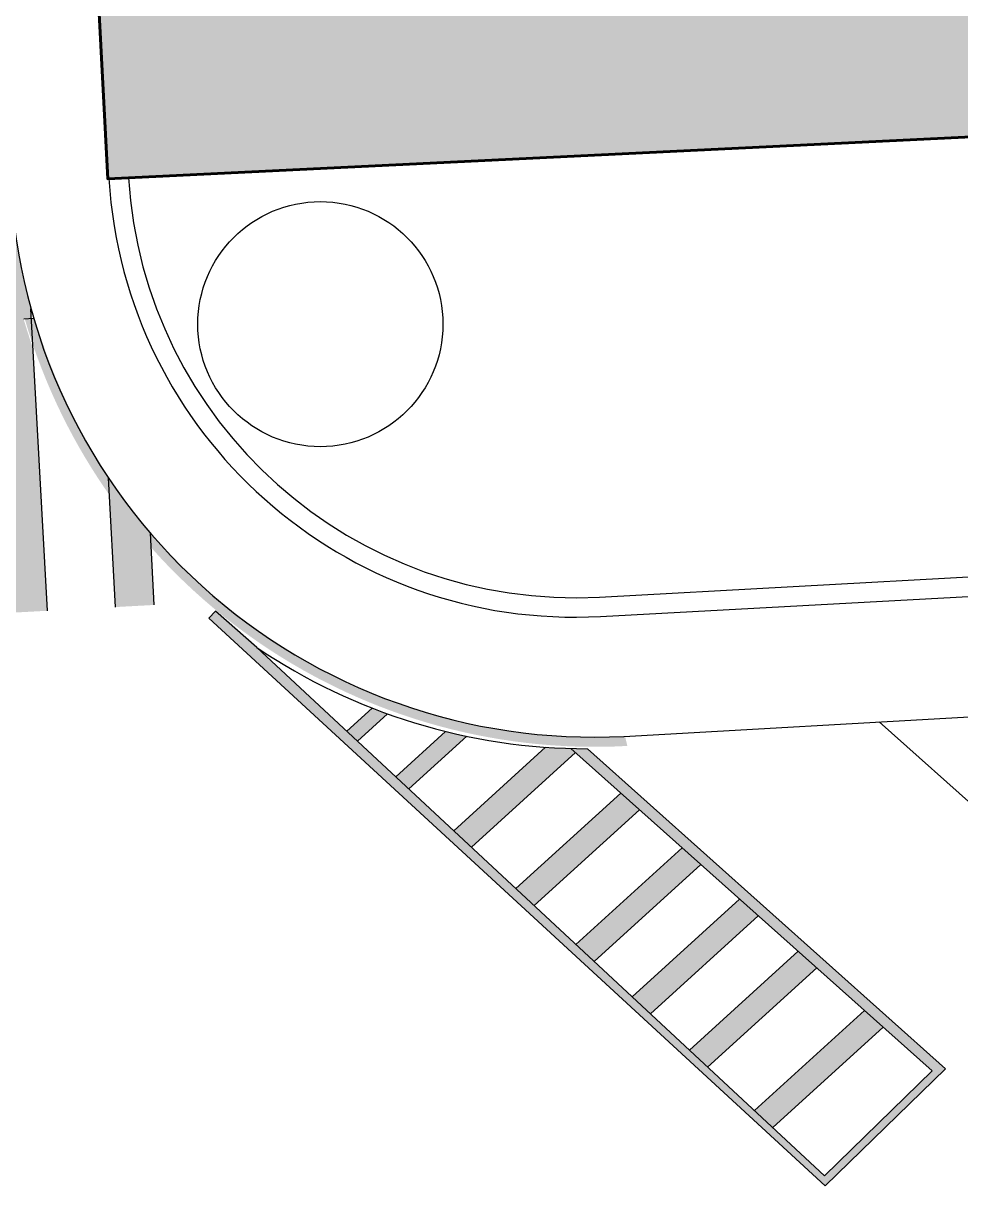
# Model space of a CAD drawing. Header units: millimetres. Extents: x 34038 to 35840, y 10511 to 10922.
# Drawn here: x 34289.85 to 34299.48, y 10789.34 to 10801.28 of the extents above; entities that cross this region are included whole.
import ezdxf

# ---------------------------------------------------------------- set-up
doc = ezdxf.new("R2010")
doc.units = ezdxf.units.MM
for name, color, linetype in [('_0', 7, 'Continuous'), ('GUIA', 7, 'Continuous'), ('MANTER', 150, 'Continuous'), ('PINTURA BRANCA', 7, 'Continuous'), ('piso2', 2, 'Continuous')]:
    doc.layers.add(name, color=color, linetype=linetype)
doc.layers.add('PROJEÇÃO DAS EDIFICAÇÕES', color=4, linetype='Continuous', lineweight=60)

msp = doc.modelspace()

# ---------------------------------------------------------------- hatches: boundary and pattern name
at = {"layer": 'MANTER'}
h = msp.add_hatch(color=170, dxfattribs=at)
h.dxf.hatch_style = 1
h.paths.add_polyline_path([(34323.74329972029, 10857.15203635561), (34287.79418813705, 10855.43689553392), (34290.71862402627, 10799.68418662872), (34303.32285846674, 10800.29662328653), (34302.6239905159, 10814.67965438527), (34303.22328347835, 10814.70877388322), (34301.8975141541, 10841.99373007245), (34310.61971625318, 10842.4098684474), (34311.93178877336, 10815.40679892759), (34312.4922614161, 10815.43392260664), (34313.23965878603, 10800.85300571706), (34326.75591983976, 10801.5071156574)])
at = {"layer": 'PINTURA BRANCA'}
h = msp.add_hatch(color=256, dxfattribs=at)
h.paths.add_polyline_path([(34282.18809817319, 10798.89504820365), (34281.78862710913, 10798.87445175684), (34281.79406374918, 10798.77463537407), (34282.19348491565, 10798.79614793758)])
h.paths.add_polyline_path([(34283.29733170445, 10798.75545546922), (34282.89791053797, 10798.73394290571), (34282.96283178525, 10797.54199272951), (34283.36225295173, 10797.56350529302)])
h.paths.add_polyline_path([(34291.16525234245, 10795.8819830944), (34291.15643604469, 10796.04384978843, -0.02977029250525399), (34290.72487055714, 10796.61250501683), (34290.73529759525, 10796.42106522747, 0.02828234717761475)])
h.paths.add_polyline_path([(34290.79718223537, 10795.28486697527), (34291.19659023424, 10795.30662129519), (34291.16525234245, 10795.8819830944, -0.02828234717761464), (34290.73529759525, 10796.42106522747)])
h.paths.add_polyline_path([(34289.95145629187, 10797.94133736364, -0.01309275569753919), (34289.85426141963, 10798.24560161306), (34289.53518727175, 10798.22915037466), (34289.69881023846, 10795.22504259549), (34290.09821823734, 10795.24679691541)])
h.paths.add_polyline_path([(34288.83611290963, 10798.19310659279), (34288.53109599386, 10798.17738013538, -0.3015113445765408), (34288.46485149051, 10798.17396461543), (34288.43664184556, 10798.172510146), (34288.60043824156, 10795.16521821571), (34288.99984624043, 10795.18697253563)])
h.paths.add_polyline_path([(34287.50206624465, 10795.10539383592), (34287.90147424353, 10795.12714815585), (34287.73756748345, 10798.13646636413), (34287.59923789472, 10798.12933418793), (34287.52747416862, 10799.5212020341), (34287.66176876958, 10799.52812616916), (34287.65673814442, 10799.62048814318), (34287.25733014554, 10799.59873382326)])
h.paths.add_polyline_path([(34286.40369424775, 10795.04556945614), (34286.80310224662, 10795.06732377606), (34286.55836614751, 10799.5606637634), (34286.15895814864, 10799.53890944348)])
h.paths.add_polyline_path([(34285.45999415061, 10799.50083938361), (34285.06058615173, 10799.47908506369), (34285.30532225085, 10794.98574507636), (34285.70473024972, 10795.00749939628)])
h.paths.add_polyline_path([(34284.3616221537, 10799.44101500383), (34283.96221415483, 10799.41926068391), (34284.20695025395, 10794.92592069657), (34284.60635825281, 10794.94767501649)])
h.paths.add_polyline_path([(34283.36769153271, 10797.46365327501), (34282.96827036623, 10797.4421407115), (34283.10857825704, 10794.86609631679), (34283.50798625591, 10794.88785063671)])
h.paths.add_polyline_path([(34282.01020626014, 10794.80627193701), (34282.40961425901, 10794.82802625693), (34282.26919337292, 10797.4061452381), (34281.86969228202, 10797.38610008213)])
h.paths.add_polyline_path([(34282.19892349663, 10798.69629591957), (34281.87609388526, 10798.67890852726, -0.0236461416007056), (34281.83058741703, 10798.10406303977), (34281.86442357744, 10797.48283317987), (34282.26384474392, 10797.50434574337)])
h.paths.add_polyline_path([(34282.16487815989, 10799.32136624426), (34281.76547016102, 10799.29961192434), (34281.78862710913, 10798.87445175684), (34282.18809817319, 10798.89504820365)])
h.paths.add_polyline_path([(34282.19892349663, 10798.69629591957), (34282.19348491565, 10798.79614793758), (34281.79406374918, 10798.77463537407), (34281.83058741703, 10798.10406303977, 0.02364614160070512), (34281.87609388526, 10798.67890852726)])
h.paths.add_polyline_path([(34282.26919337292, 10797.4061452381), (34282.26384474392, 10797.50434574337), (34281.86442357744, 10797.48283317987), (34281.86969228202, 10797.38610008213)])
h.paths.add_polyline_path([(34282.96283178525, 10797.54199272951), (34282.96827036623, 10797.4421407115), (34283.36769153271, 10797.46365327501), (34283.36225295173, 10797.56350529302)])
h.paths.add_polyline_path([(34282.89247195699, 10798.83379492372), (34282.89791053797, 10798.73394290571), (34283.29733170445, 10798.75545546922), (34283.29189312347, 10798.85530748723)])
h.paths.add_polyline_path([(34282.88717253531, 10798.93109198555), (34282.89247195699, 10798.83379492372), (34283.29189312347, 10798.85530748723), (34283.28664359937, 10798.95168843235)])
h.paths.add_polyline_path([(34283.28664359937, 10798.95168843235), (34283.2632501568, 10799.38119062405), (34282.86384215792, 10799.35943630412), (34282.88717253531, 10798.93109198555)])
h.paths.add_polyline_path([(34287.63249060505, 10799.42648377778), (34287.66720737242, 10799.42827374986), (34287.66176876958, 10799.52812616916), (34287.52747416862, 10799.5212020341), (34287.59923789472, 10798.12933418793), (34287.73756748345, 10798.13646636413), (34287.73212888061, 10798.23631878342), (34287.69395615103, 10798.23435062437)], flags=17)
h.paths.add_polyline_path([(34287.66720737242, 10799.42827374986), (34287.63249060505, 10799.42648377778), (34287.69395615103, 10798.23435062437), (34287.73212888061, 10798.23631878342)], flags=16)
h.paths.add_polyline_path([(34288.55539919716, 10798.22560604859, -0.2377318668201429), (34288.53109599386, 10798.17738013538), (34288.83611290963, 10798.19310659279), (34288.7657527986, 10799.48491397853), (34288.46448135782, 10799.46938063517, -0.3015113445781886), (34288.39823685447, 10799.46596511522), (34288.36628173454, 10799.46431753174), (34288.43120324273, 10798.2723625653), (34288.45970240045, 10798.27383196181, -0.3015113445776815), (34288.5259469038, 10798.27724748175, -0.2651181408464063)])
h.paths.add_polyline_path([(34288.76031419577, 10799.58476639782), (34288.75511014132, 10799.68031252296), (34288.35570214245, 10799.65855820304), (34288.3608431317, 10799.56416995104), (34288.39308776442, 10799.5658324616, -0.3015113445776078), (34288.45933226776, 10799.56924798154)])
h.paths.add_polyline_path([(34288.7657527986, 10799.48491397853), (34288.76031419577, 10799.58476639782), (34288.45933226776, 10799.56924798154, -0.2651181408464146), (34288.48878456112, 10799.51760654838, -0.237731866819454), (34288.46448135782, 10799.46938063517)])
h.paths.add_polyline_path([(34289.93465833582, 10798.24974682145), (34289.9293406218, 10798.34737972935, -0.05448458417857479), (34289.7198719711, 10799.63424052107), (34289.45938855789, 10799.6208101797), (34289.53518727175, 10798.22915037466)])
h.paths.add_polyline_path([(34289.45407413935, 10799.71838258283), (34289.45938855789, 10799.6208101797), (34289.7198719711, 10799.63424052107, -0.0009439944486819258), (34289.71872581019, 10799.65686801356), (34289.71482191743, 10799.73258457828)])
h.paths.add_polyline_path([(34281.23616347638, 10796.14664384515, -0.03027474768880245), (34280.87018615467, 10795.51110431316), (34280.91183426323, 10794.74644755722), (34281.31124226211, 10794.76820187714)])
h.paths.add_polyline_path([(34280.86087279432, 10795.68209704612), (34280.87018615467, 10795.51110431316, 0.03027474768880236), (34281.23616347638, 10796.14664384515), (34281.22490584779, 10796.35333322554, -0.03185702403006888)])
h = msp.add_hatch(color=2, dxfattribs=at)
edge = h.paths.add_edge_path()
edge.add_line((34296.05429635164, 10793.85849572239), (34296.03112632245, 10793.95733514658))
edge.add_arc((34295.72314043313, 10799.94959923597), 6.000173682898625, 196.4408244352917, 272.94225643681267, ccw=False)
edge.add_line((34289.96829851041, 10798.25140058166), (34289.86562272185, 10798.2461066903))
edge.add_arc((34295.72300669987, 10799.94954670996), 6.10005368554642, 196.2154477483662, 273.1132254267753)
msp.add_hatch(color=256, dxfattribs=at).paths.add_polyline_path([(34292.2507539671, 10794.86858920488), (34291.82608989965, 10795.24339419943), (34291.75780681289, 10795.17003011887), (34298.08736257562, 10789.34185533438), (34299.32054137711, 10790.54347947544), (34295.64410793064, 10793.82999541419, -0.00702800218610918), (34295.47368115541, 10793.83239570876), (34299.1843722699, 10790.5226095907), (34298.07819678536, 10789.44473899736)])
h = msp.add_hatch(color=256, dxfattribs=at)
h.paths.add_polyline_path([(34297.99984613613, 10791.57915890538), (34297.8077251518, 10791.75052303873), (34296.69114563431, 10790.73572681278), (34296.87921620732, 10790.56068148874)])
h.paths.add_polyline_path([(34298.68202312842, 10790.97068466986), (34298.48990214409, 10791.1420488032), (34297.35894055675, 10790.11418152412), (34297.54701112975, 10789.93913620008)])
h.paths.add_polyline_path([(34297.39944766231, 10792.11469001607), (34297.20732667797, 10792.28605414942), (34296.10340512593, 10791.28276203523), (34296.29147569893, 10791.10771671119)])
h.paths.add_polyline_path([(34296.8102895283, 10792.6401951991), (34296.61816854397, 10792.81155933245), (34295.52666798168, 10791.81955595617), (34295.71473855469, 10791.64451063214)])
h.paths.add_polyline_path([(34296.17879321681, 10793.20346432092), (34295.98667223247, 10793.37482845426), (34294.90848525913, 10792.39492504902), (34295.09655583214, 10792.21987972498)])
h.paths.add_polyline_path([(34295.52088754167, 10793.79028952501), (34295.47368115541, 10793.83239570876, -0.0106701919555203), (34295.21524014584, 10793.84519341152), (34294.27167031672, 10792.9876359456), (34294.4525205242, 10792.81931092449)])
h.paths.add_polyline_path([(34294.40446298864, 10793.95810530123, -0.00915190566153314), (34294.18807426251, 10794.00745669119), (34293.67599485772, 10793.54205656588), (34293.8097286742, 10793.41758478453)])
h.paths.add_polyline_path([(34293.59261375762, 10794.18765671189, -0.006953180054306903), (34293.4347403432, 10794.2469172619), (34293.17364100258, 10794.00961877908), (34293.28385208054, 10793.9070406163)])

# ---------------------------------------------------------------- linework, layer by layer
at = {"layer": '_0'}
for p, q in [((34291.75780681289, 10795.17003011887), (34291.82608989965, 10795.24339419943)), ((34292.2507539671, 10794.86858920488), (34291.82608989965, 10795.24339419943)), ((34293.17364100258, 10794.00961877908), (34293.4347403432, 10794.2469172619)), ((34293.28385208054, 10793.9070406163), (34293.59261375762, 10794.18765671189)), ((34293.67599485772, 10793.54205656588), (34294.18807426251, 10794.00745669119)), ((34293.8097286742, 10793.41758478453), (34294.40446298864, 10793.95810530123)), ((34294.27167031672, 10792.9876359456), (34295.21524014584, 10793.84519341152)), ((34296.06928583137, 10793.44991130063), (34296.06987571333, 10793.45044741112)), ((34294.90848525913, 10792.39492504902), (34295.98667223247, 10793.37482845426)), ((34296.2611956081, 10793.27835521259), (34296.26199669766, 10793.27908327777)), ((34295.09655583214, 10792.21987972498), (34296.17879321681, 10793.20346432092)), ((34295.52666798168, 10791.81955595617), (34296.61816854397, 10792.81155933245)), ((34295.71473855469, 10791.64451063214), (34296.8102895283, 10792.6401951991)), ((34296.10340512593, 10791.28276203523), (34297.20732667797, 10792.28605414942)), ((34296.29147569893, 10791.10771671119), (34297.39944766231, 10792.11469001607)), ((34296.69114563431, 10790.73572681278), (34297.8077251518, 10791.75052303873)), ((34296.87921620732, 10790.56068148874), (34297.99984613613, 10791.57915890538)), ((34297.35894055675, 10790.11418152412), (34298.48990214409, 10791.1420488032)), ((34297.54701112975, 10789.93913620008), (34298.68202312842, 10790.97068466986))]:
    msp.add_line(p, q, dxfattribs=at)
for points in [[(34299.32054137711, 10790.54347947544), (34298.08736257562, 10789.34185533438), (34291.75780681289, 10795.17003011887)], [(34299.1843722699, 10790.5226095907), (34298.07819678536, 10789.44473899736), (34292.2507539671, 10794.86858920488)]]:
    msp.add_lwpolyline(points, dxfattribs=at)
for start, end in [(235.9663198736296, 269.9984347565137), (269.9984347565137, 270.0007613305543)]:
    msp.add_arc((34295.64427357235, 10799.8933150964), 6.063319684479109, start, end, dxfattribs=at)
at = {"layer": 'GUIA', "color": 7, "linetype": 'Continuous'}
for p, q in [((34295.7675660656, 10795.38821937571), (34303.36078134935, 10795.80123442016)), ((34295.7675660656, 10795.38821937571), (34303.36078134935, 10795.80123442016)), ((34295.77842853734, 10795.18851457679), (34303.57106823062, 10795.61237684186)), ((34295.77842853734, 10795.18851457679), (34303.57106823062, 10795.61237684186))]:
    msp.add_line(p, q, dxfattribs=at)
at = {"layer": 'GUIA', "linetype": 'Continuous'}
msp.add_line((34296.01976502024, 10793.95683006934), (34322.55852998319, 10795.47232844912), dxfattribs=at)
at = {"layer": 'GUIA', "color": 7, "linetype": 'Continuous'}
for centre, radius, start, end in [((34295.51601395966, 10799.97643067647), 4.795101874628884, 183.4873937546268, 273.1371101423443), ((34295.51447366959, 10799.97183213277), 4.590594914346546, 183.4624303740055, 273.1604798051729)]:
    msp.add_arc(centre, radius, start, end, dxfattribs=at)
at = {"layer": 'MANTER'}
msp.add_lwpolyline([(34313.2382356995, 10800.85293684779), (34326.75591983976, 10801.5071156574), (34323.74329972029, 10857.15203635561), (34287.79418813705, 10855.43689553392), (34290.71862402627, 10799.68418662872), (34303.32285846674, 10800.29662328653), (34302.6239905159, 10814.67965438527), (34303.22328347835, 10814.70877388322), (34301.8975141541, 10841.99373007245), (34310.61971625318, 10842.4098684474), (34311.93178877336, 10815.40679892759), (34312.4922614161, 10815.43392260664), (34313.23971830565, 10800.85184455353)], dxfattribs=at)
at = {"layer": 'PINTURA BRANCA'}
for p, q in [((34289.85817168451, 10798.24580322356), (34289.9569372082, 10798.25089550442)), ((34298.63941677247, 10794.10642550046), (34302.3707686649, 10790.77821080564)), ((34298.63941677247, 10794.10642550046), (34302.3707686649, 10790.77821080564)), ((34295.47368115541, 10793.83239570876), (34299.1843722699, 10790.5226095907)), ((34295.64410793064, 10793.82999541419), (34299.32054137711, 10790.54347947544)), ((34294.4525205242, 10792.81931092449), (34295.52088754167, 10793.79028952501))]:
    msp.add_line(p, q, dxfattribs=at)
for points in [[(34290.09821823734, 10795.24679691541), (34289.9293406218, 10798.34737972935)], [(34290.79718223537, 10795.28486697527), (34290.72487055714, 10796.61250501683)], [(34291.19659023424, 10795.30662129519), (34291.15643604469, 10796.04384978843)]]:
    msp.add_lwpolyline(points, dxfattribs=at)
msp.add_arc((34295.71177913091, 10799.94909415873), 6.00017368289877, 182.7915776899067, 272.9422564369048, dxfattribs=at)
at = {"layer": 'piso2'}
msp.add_circle((34292.90175430455, 10798.1904955252), 1.258413418696633, dxfattribs=at)
at = {"layer": 'PROJEÇÃO DAS EDIFICAÇÕES'}
msp.add_lwpolyline([(34313.23825614445, 10800.85295835161), (34326.75594028471, 10801.50713716122), (34323.74332016524, 10857.15205785943), (34287.794208582, 10855.43691703774), (34290.71864447121, 10799.68420813254), (34303.32287891168, 10800.29664479035), (34302.62401096085, 10814.67967588909), (34303.2233039233, 10814.70879538704), (34301.89753459904, 10841.99375157627), (34310.61973669812, 10842.40988995122), (34311.93180921831, 10815.40682043141), (34312.49228186104, 10815.43394411046), (34313.23973875059, 10800.85186605735)], dxfattribs=at)

doc.saveas('drawing.dxf')
